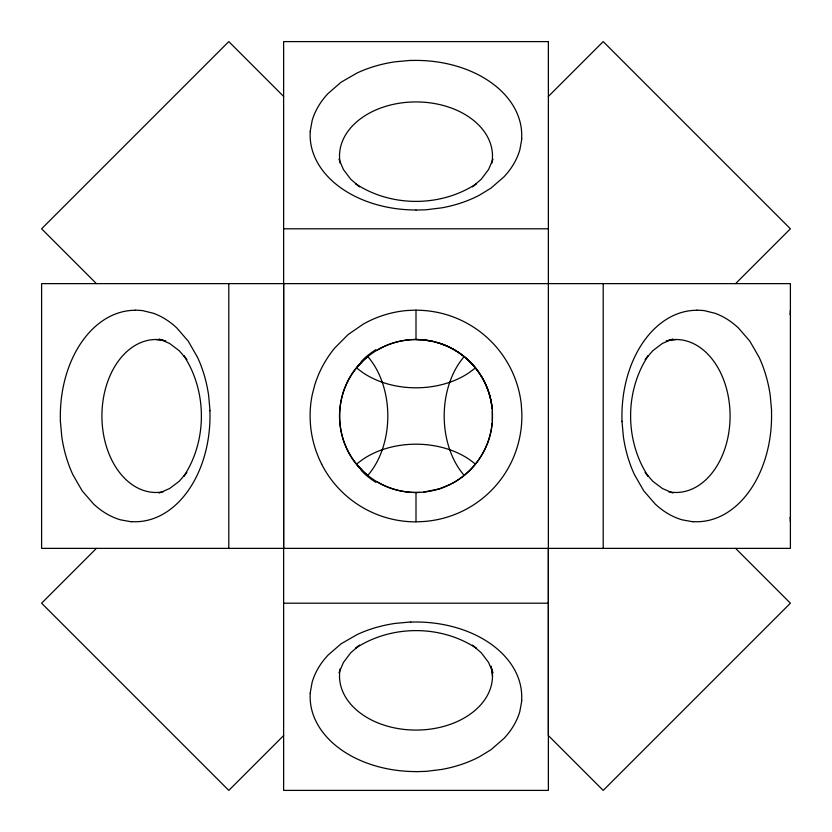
<?xml version="1.0" encoding="UTF-8"?>
<svg xmlns="http://www.w3.org/2000/svg" width="832" height="832" viewBox="0 0 832 832"><rect width="100%" height="100%" fill="white"/><g stroke="black" fill="none" stroke-linecap="round" stroke-linejoin="round"><path stroke-width="1.25" d="M283.629 548.371L283.629 283.629M548.371 548.371L548.371 735.571L603.2 790.4L790.4 603.2L735.571 548.371M492.336 420.878L492.336 411.122M492.118 423.218C490.121 448.417 474.188 471.682 451.994 483.517M310.17 131.529L312.146 120.609A108.586 76.783 0 0 1 327.985 93.579L341.078 82.212L357.146 72.956A108.576 76.783 0 0 1 395.356 61.776L410.8 60.372M310.17 693.129L312.146 682.209A108.586 76.783 0 0 1 327.985 655.179L341.078 643.812L357.146 634.556A108.576 76.783 0 0 1 395.356 623.376L410.8 621.972M521.83 138.882L519.854 149.802A108.441 76.679 0 0 1 504.015 176.8L490.922 188.167L479.118 195.343A107.567 76.055 0 0 1 441.719 207.844L426.379 209.747L416 210.08M521.83 700.482L519.854 711.402A108.441 76.679 0 0 1 504.015 738.4L490.922 749.767L479.118 756.943A107.567 76.055 0 0 1 441.719 769.444L426.379 771.347L416 771.68M493.033 159.172L488.519 169.593L481.281 179.202L473.512 185.942M338.967 672.828L343.481 662.407L350.719 652.777L358.488 646.038M186.857 472.482L183.841 476.195C207.293 440.721 207.178 391.31 183.872 355.805L186.888 359.507M645.143 359.528L648.159 355.826C624.697 391.279 624.822 440.7 648.128 476.206L645.112 472.493M646.069 358.509L652.798 350.698L662.397 343.429L672.818 338.967M185.931 473.502L179.202 481.291L169.593 488.54L159.172 493.054M361.889 361.899C332.28 390.104 332.28 441.896 361.889 470.101M96.429 548.371L41.6 603.2L228.8 790.4L283.629 735.571M548.371 96.429L603.2 41.6L790.4 228.8L735.571 283.629M472.493 186.878L476.206 183.851C440.731 207.23 391.269 207.251 355.805 183.841L359.518 186.867M359.507 645.112L355.794 648.128C391.31 624.822 440.731 624.697 476.195 648.159L472.482 645.143M377.333 350.012C390.447 342.316 405.891 338.655 421.065 339.685M450.913 484.11L439.681 488.81L423.727 492.066M666.162 340.798L676 339.518M377.333 481.988C390.198 489.528 405.298 493.23 420.191 492.346M283.629 228.8L548.371 228.8M283.629 603.2L548.371 603.2M696.8 310.107L704.132 310.586L714.979 313.269A107.921 76.315 90 0 1 738.421 327.964L749.788 341.089L759.044 357.157A108.524 76.742 90 0 1 770.224 395.356L771.628 410.8M135.2 310.107L142.532 310.586L153.379 313.269A107.921 76.315 90 0 1 176.821 327.964L188.188 341.089L197.444 357.157A108.524 76.742 -90 0 1 208.624 395.356L210.028 410.8M693.129 521.83L682.209 519.854A108.597 76.783 -90 0 1 655.179 504.015L643.812 490.911L634.556 474.854A108.524 76.742 90 0 1 623.376 436.654L621.972 421.2M131.529 521.83L120.609 519.854A108.597 76.783 -90 0 1 93.579 504.015L82.212 490.911L72.956 474.854A108.524 76.742 -90 0 1 61.776 436.654L60.372 421.2M423.519 339.882L432.734 341.37M156 339.518L165.838 340.798M436.998 342.451C454.251 347.329 469.55 358.509 479.502 373.412M672.828 493.033L662.407 488.519L652.777 481.281L646.038 473.512M159.162 338.946L169.593 343.45L179.213 350.698L185.962 358.488M358.498 185.931L350.709 179.202L343.46 169.593L338.946 159.172M473.502 646.069L481.291 652.798L488.54 662.397L493.054 672.828M283.629 96.429L228.8 41.6L41.6 228.8L96.429 283.629M480.126 374.369C486.897 384.613 491.088 396.552 492.118 408.782M491.202 666.162L492.482 676M603.2 283.629L603.2 548.371M416 492.471L416 521.872A105.82 105.82 0 0 1 321.672 464.256M228.8 283.629L228.8 548.371M475.384 367.806A76.482 54.08 0 0 1 356.616 367.806A75.93 75.93 0 0 1 367.806 356.606A76.482 54.08 -90 0 1 382.262 382.262A76.482 54.08 90 0 1 382.262 449.738A76.482 54.08 -90 0 1 367.806 475.384A75.93 75.93 0 0 1 356.616 464.194A76.866 54.402 0 0 1 382.252 449.717M382.262 449.738A76.482 54.08 0 0 1 475.384 464.194M464.194 475.384A76.482 54.08 90 0 1 449.738 382.262A76.482 54.08 -90 0 1 464.194 356.616M361.088 361.774A167.471 65.78 1.4 0 1 375.887 349.638M375.887 482.362A167.471 65.78 -1.4 0 1 361.088 470.226M491.951 407.056A76.398 76.398 0 0 0 416 339.622L416 310.107L406.827 310.523A107.994 107.994 0 0 0 363.251 324.126L348.15 334.547L334.786 347.963A108.118 108.118 0 0 0 314.642 385.372L312.281 394.555A102.794 102.794 0 0 0 310.388 408.075A106.756 106.756 0 0 0 321.724 464.225M668.647 340.226A76.482 54.08 -90 0 1 730.08 416A76.482 54.08 -90 0 1 668.647 491.774M491.774 668.647A76.482 54.08 0 0 1 416 730.08A76.482 54.08 0 0 1 340.226 668.647M340.226 163.353A76.482 54.08 0 0 1 416 101.92A76.482 54.08 0 0 1 491.774 163.353M163.353 491.774A76.482 54.08 -90 0 1 101.92 416A76.482 54.08 -90 0 1 163.353 340.226M60.414 421.2A105.768 74.786 -90 0 1 135.2 310.284M209.893 410.81A105.747 74.776 -90 0 1 131.539 521.612M622.014 421.2A105.768 74.786 -90 0 1 696.8 310.284M771.482 410.81A105.747 74.776 -90 0 1 693.139 521.612M416 771.576A105.799 74.807 0 0 1 310.263 693.139M410.81 622.097A105.737 74.766 0 0 1 521.591 700.471M416 209.976A105.799 74.807 0 0 1 310.263 131.539M410.81 60.497A105.737 74.766 0 0 1 521.591 138.871M790.4 310.107A29.411 29.411 0 0 1 790.057 314.558M790.067 517.421A29.411 29.411 0 0 1 790.4 521.872M416 521.768A105.674 105.674 0 0 0 512.262 460.262A107.557 107.557 0 0 0 521.841 412.506L521.206 403.614A105.83 105.83 0 0 0 416 310.211M548.371 41.6L283.629 41.6L283.629 790.4L548.371 790.4L548.371 41.6M790.4 283.629L41.6 283.629L41.6 548.371L790.4 548.371L790.4 283.629M377.759 482.238A76.482 76.482 0 0 0 492.482 416A76.482 76.482 0 0 0 377.759 349.762A76.482 76.482 0 0 0 377.759 482.238"/></g></svg>
